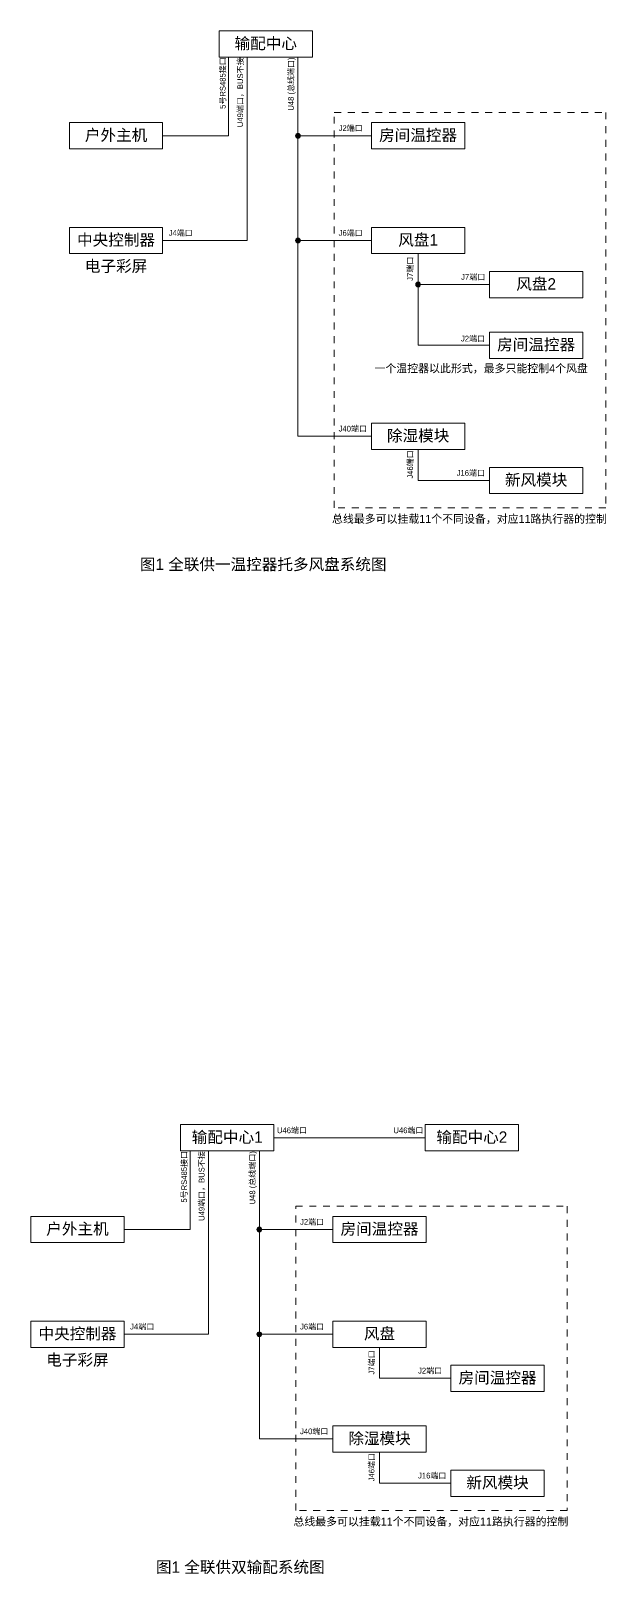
# Model space of a CAD drawing. Header units: millimetres. Extents: x 206 to 1899, y -454 to 296.
# Drawn here: x 926 to 1178, y -395 to 280 of the extents above; entities that cross this region are included whole.
import ezdxf

# ---------------------------------------------------------------- set-up
doc = ezdxf.new("R2010")
doc.units = ezdxf.units.MM
doc.linetypes.add('HIDDEN', pattern=[0.2, 0.1, -0.1])
doc.layers.add('细实线', color=7, linetype='Continuous', lineweight=15)
doc.styles.add('微软雅黑M', font='思源黑体M_1.ttf', dxfattribs={"height": 1})

msp = doc.modelspace()

# ---------------------------------------------------------------- hatches: boundary and pattern name
at = {"layer": '细实线', "lineweight": 9}
h = msp.add_hatch(color=256, dxfattribs=at)
h.dxf.hatch_style = 1
h.paths.add_polyline_path([(1043, 235.51), (1043, 234.45), (1044.06, 234.45, 0.414214)])
h.paths.add_polyline_path([(1044.06, 234.45), (1043, 234.45), (1043, 233.39, 0.414214)])
h.paths.add_polyline_path([(1043, 235.51, 0.414214), (1041.94, 234.45, 0.414214), (1043, 233.39)])
h = msp.add_hatch(color=256, dxfattribs=at)
h.dxf.hatch_style = 1
h.paths.add_polyline_path([(1043, 189.69), (1043, 188.63), (1044.06, 188.63, 0.414214)])
h.paths.add_polyline_path([(1044.06, 188.63), (1043, 188.63), (1043, 187.57, 0.414214)])
h.paths.add_polyline_path([(1043, 189.69, 0.414214), (1041.94, 188.63, 0.414214), (1043, 187.57)])
h = msp.add_hatch(color=256, dxfattribs=at)
h.dxf.hatch_style = 1
h.paths.add_polyline_path([(1095.54, 170.42), (1095.54, 169.36), (1096.6, 169.36, 0.414214)])
h.paths.add_polyline_path([(1096.6, 169.36), (1095.54, 169.36), (1095.54, 168.3, 0.414214)])
h.paths.add_polyline_path([(1095.54, 170.42, 0.414214), (1094.48, 169.36, 0.414214), (1095.54, 168.3)])
h = msp.add_hatch(color=256, dxfattribs=at)
h.dxf.hatch_style = 1
h.paths.add_polyline_path([(1026.13, -242.97), (1026.13, -244.03), (1027.18, -244.03, 0.414214)])
h.paths.add_polyline_path([(1027.18, -244.03), (1026.13, -244.03), (1026.13, -245.09, 0.414214)])
h.paths.add_polyline_path([(1026.13, -242.97, 0.414214), (1025.07, -244.03, 0.414214), (1026.13, -245.09)])
h = msp.add_hatch(color=256, dxfattribs=at)
h.dxf.hatch_style = 1
h.paths.add_polyline_path([(1026.13, -288.79), (1026.13, -289.85), (1027.18, -289.85, 0.414214)])
h.paths.add_polyline_path([(1027.18, -289.85), (1026.13, -289.85), (1026.13, -290.91, 0.414214)])
h.paths.add_polyline_path([(1026.13, -288.79, 0.414214), (1025.07, -289.85, 0.414214), (1026.13, -290.91)])

# ---------------------------------------------------------------- linework, layer by layer
for p, q in [((1012.7, 268.86), (1012.7, 234.45)), ((1020.81, 268.86), (1020.81, 188.63)), ((1043, 268.86), (1043, 102.99)), ((983.83, 234.45), (1012.7, 234.45)), ((1075.17, 234.45), (1043, 234.45)), ((1020.81, 188.63), (983.83, 188.63)), ((1075.17, 188.63), (1043, 188.63)), ((1095.54, 182.89), (1095.54, 169.36)), ((1095.54, 169.36), (1126.78, 169.36)), ((1095.54, 169.36), (1095.54, 142.81)), ((1126.78, 142.81), (1095.54, 142.81)), ((1075.17, 102.99), (1043, 102.99)), ((1095.54, 97.25), (1095.54, 83.63)), ((1095.54, 83.63), (1126.78, 83.63)), ((1032.42, -203.88), (1098.66, -203.88)), ((995.83, -209.62), (995.83, -244.03)), ((1003.94, -209.62), (1003.94, -289.85)), ((1026.13, -209.62), (1026.13, -335.67)), ((966.95, -244.03), (995.83, -244.03)), ((1058.29, -244.03), (1026.13, -244.03)), ((1003.94, -289.85), (966.95, -289.85)), ((1058.29, -289.85), (1026.13, -289.85)), ((1078.66, -295.59), (1078.66, -309.12)), ((1078.66, -309.12), (1109.9, -309.12)), ((1058.29, -335.67), (1026.13, -335.67)), ((1078.66, -341.41), (1078.66, -355.03)), ((1078.66, -355.03), (1109.9, -355.03))]:
    msp.add_line(p, q, dxfattribs=at)
for points in [[(1008.56, 280.34), (1049.3, 280.34), (1049.3, 268.86), (1008.56, 268.86)], [(943.09, 240.19), (983.83, 240.19), (983.83, 228.71), (943.09, 228.71)], [(1075.17, 240.19), (1115.91, 240.19), (1115.91, 228.71), (1075.17, 228.71)], [(943.09, 194.37), (983.83, 194.37), (983.83, 182.89), (943.09, 182.89)], [(1075.17, 194.37), (1115.91, 194.37), (1115.91, 182.89), (1075.17, 182.89)], [(1126.78, 175.1), (1167.52, 175.1), (1167.52, 163.62), (1126.78, 163.62)], [(1126.78, 148.55), (1167.52, 148.55), (1167.52, 137.07), (1126.78, 137.07)], [(1075.17, 108.73), (1115.91, 108.73), (1115.91, 97.25), (1075.17, 97.25)], [(1126.78, 89.37), (1167.52, 89.37), (1167.52, 77.89), (1126.78, 77.89)], [(991.68, -198.14), (1032.42, -198.14), (1032.42, -209.62), (991.68, -209.62)], [(1098.66, -198.14), (1139.39, -198.14), (1139.39, -209.62), (1098.66, -209.62)], [(926.21, -238.29), (966.95, -238.29), (966.95, -249.77), (926.21, -249.77)], [(1058.29, -238.29), (1099.03, -238.29), (1099.03, -249.77), (1058.29, -249.77)], [(926.21, -284.11), (966.95, -284.11), (966.95, -295.59), (926.21, -295.59)], [(1058.29, -284.11), (1099.03, -284.11), (1099.03, -295.59), (1058.29, -295.59)], [(1109.9, -303.38), (1150.64, -303.38), (1150.64, -314.86), (1109.9, -314.86)], [(1058.29, -329.93), (1099.03, -329.93), (1099.03, -341.41), (1058.29, -341.41)], [(1109.9, -349.29), (1150.64, -349.29), (1150.64, -360.77), (1109.9, -360.77)]]:
    msp.add_lwpolyline(points, close=True, dxfattribs=at)
at = {"layer": '细实线', "linetype": 'HIDDEN', "lineweight": 9, "ltscale": 30}
for points in [[(1058.88, 244.64), (1177.57, 244.64), (1177.57, 71.75), (1058.88, 71.75)], [(1042.01, -233.84), (1160.7, -233.84), (1160.7, -366.92), (1042.01, -366.92)]]:
    msp.add_lwpolyline(points, close=True, dxfattribs=at)
at = {"layer": '细实线', "lineweight": 9}
for centre in [(1043, 234.45), (1043, 188.63), (1095.54, 169.36), (1026.13, -244.03), (1026.13, -289.85)]:
    msp.add_circle(centre, 1.06, dxfattribs=at)

# ---------------------------------------------------------------- texts
at = {"layer": '细实线', "lineweight": 9, "style": '微软雅黑M'}
for s, width, insert, char_height, attachment_point in [('输配中心', 40.7389, (1028.93, 274.6), 5, 5), ('户外主机', 40.7389, (963.46, 234.45), 5, 5), ('J2端口', 39.6187, (1060.79, 239.04), 2.5, 1), ('房间温控器', 40.7389, (1095.54, 234.45), 5, 5), ('中央控制器', 40.7389, (963.46, 188.63), 5, 5), ('J4端口', 39.6187, (986.48, 193.21), 2.5, 1), ('J6端口', 39.6187, (1060.79, 193.21), 2.5, 1), ('风盘1', 40.7389, (1095.54, 188.63), 5, 5), ('电子彩屏', 40.7389, (963.46, 177.15), 5, 5), ('J7端口', 39.6187, (1114.36, 173.95), 2.5, 1), ('风盘2', 40.7389, (1147.15, 169.36), 5, 5), ('J2端口', 39.6187, (1114.28, 144.18), 2.5, 7), ('房间温控器', 40.7389, (1147.15, 142.81), 5, 5), ('一个温控器以此形式，最多只能控制4个风盘', 111.0381, (1076.47, 134.44), 3.5, 1), ('J40端口', 39.6187, (1060.79, 107.57), 2.5, 1), ('除湿模块', 40.7389, (1095.54, 102.99), 5, 5), ('J16端口', 39.6187, (1112.4, 88.21), 2.5, 1), ('新风模块', 40.7389, (1147.15, 83.63), 5, 5), ('总线最多可以挂载11个不同设备，对应11路执行器的控制', 124.0312, (1057.89, 68.6), 3.5, 1), ('图1 全联供一温控器托多风盘系统图', 120.3015, (973.87, 49.46), 5, 1), ('输配中心1', 40.7389, (1012.05, -203.88), 5, 5), ('U46端口', 39.6187, (1033.82, -199.4), 2.5, 1), ('U46端口', 39.6187, (1084.74, -199.4), 2.5, 1), ('输配中心2', 40.7389, (1119.03, -203.88), 5, 5), ('户外主机', 40.7389, (946.58, -244.03), 5, 5), ('J2端口', 39.6187, (1043.91, -239.45), 2.5, 1), ('房间温控器', 40.7389, (1078.66, -244.03), 5, 5), ('中央控制器', 40.7389, (946.58, -289.85), 5, 5), ('J4端口', 39.6187, (969.6, -285.27), 2.5, 1), ('J6端口', 39.6187, (1043.91, -285.27), 2.5, 1), ('风盘', 40.7389, (1078.66, -289.85), 5, 5), ('电子彩屏', 40.7389, (946.58, -301.33), 5, 5), ('J2端口', 39.6187, (1095.52, -304.54), 2.5, 1), ('房间温控器', 40.7389, (1130.27, -309.12), 5, 5), ('J40端口', 39.6187, (1043.91, -331.09), 2.5, 1), ('除湿模块', 40.7389, (1078.66, -335.67), 5, 5), ('J16端口', 39.6187, (1095.52, -350.45), 2.5, 1), ('新风模块', 40.7389, (1130.27, -355.03), 5, 5), ('总线最多可以挂载11个不同设备，对应11路执行器的控制', 124.0312, (1041.01, -370.06), 3.5, 1), ('图1 全联供双输配系统图', 90.4775, (980.91, -389.2), 5, 1)]:
    msp.add_mtext_dynamic_manual_height_columns(s, width=width, gutter_width=5, heights=[0], dxfattribs=dict(at, insert=insert, char_height=char_height, attachment_point=attachment_point))
at = {"layer": '细实线', "lineweight": 9, "char_height": 2.5, "attachment_point": 1, "rotation": 90, "style": '微软雅黑M'}
for s, insert in [('\\pi17.89318;5号RS485接口', (1008.86, 228.32)), ('U49端口，BUS不接', (1016.51, 238.21)), ('\\pi17.10853;U48 (总线端口)', (1038.69, 228.32)), ('J7端口', (1090.81, 171)), ('J46端口', (1090.81, 84.45)), ('\\pi17.89318;5号RS485接口', (991.98, -250.16)), ('U49端口，BUS不接', (999.63, -240.27)), ('\\pi17.10853;U48 (总线端口)', (1021.82, -250.16)), ('J7端口', (1073.94, -307.48)), ('J46端口', (1073.94, -354.21))]:
    msp.add_mtext_dynamic_manual_height_columns(s, width=39.6187, gutter_width=5, heights=[0], dxfattribs=dict(at, insert=insert))

doc.saveas('drawing.dxf')
